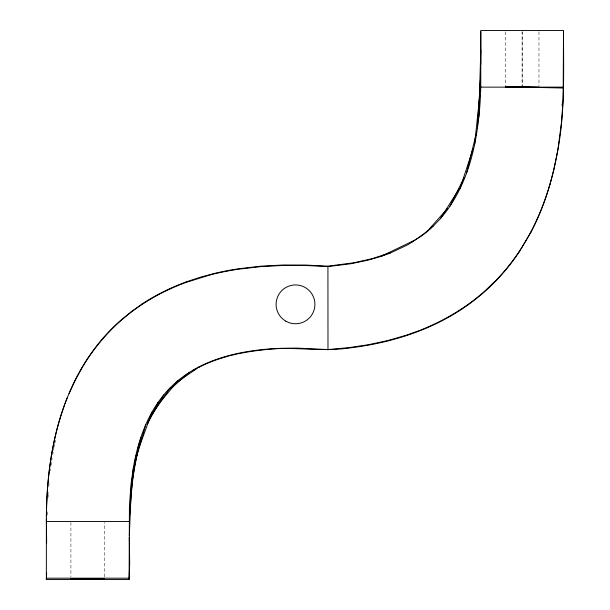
<?xml version="1.0" encoding="UTF-8"?>
<svg xmlns="http://www.w3.org/2000/svg" width="610" height="610" viewBox="0 0 610 610"><rect width="100%" height="100%" fill="white"/><g stroke="black" fill="none" stroke-linecap="round" stroke-linejoin="round"><path stroke-width="0.46" stroke-dasharray="3.05 2.29" d="M104.554 576.808L104.554 522.45M47.275 514.855L47.412 511.066M48.022 494.016L48.091 492.117M561.863 105.621L561.97 103.723M48.022 497.6L48.358 492.903M48.823 486.315L49.021 483.501M50.31 470.722L50.584 468.854M51.126 465.11L51.675 461.373M51.804 460.443L52.079 458.567M52.673 454.953L53.161 452.17M53.398 450.401L53.962 447.626M54.153 446.703L54.717 443.935M54.908 443.012L55.48 440.237M538.966 31.819L538.966 86.429M505.324 31.811L505.324 86.079M70.912 522.45L70.912 576.808M522.145 31.819L522.145 86.254L522.145 31.819"/><path stroke-width="0.91" d="M46.368 518.668L46.657 542.999M129.312 537.288L129.678 563.32L129.106 579.5L46.36 579.5L46.36 521.55C46.391 482.083 51.019 442.143 64.622 404.895M129.106 579.5L129.434 505.454L131.043 484.065L133.224 468.465A242.292 242.292 0 0 1 134.581 461.183C138.058 444.111 143.441 427.274 152.035 412.047A118.996 118.996 0 0 1 167.071 391.041L170.472 387.502A104.081 104.081 0 0 1 175.055 383.141C195.223 365.131 221.575 355.744 247.919 351.512A247.98 247.98 0 0 1 265.159 349.316L280.859 348.295L296.605 348.081L327.989 349.56L349.286 347.586L368.127 344.749L387.373 340.639L406.283 335.218L418.864 330.734M563.51 31.819C563.526 71.454 565.043 111.424 557.746 150.617M46.383 516.228C46.802 476.006 52.201 435.311 67.184 397.773M480.779 31.819L480.794 64.469M563.51 87.138L480.779 87.138L480.779 30.5L563.51 30.5L563.137 99.331L561.551 121.924L558.066 148.352A329.072 329.072 0 0 1 552.751 173.812C544.73 205.822 531.173 236.71 510.989 262.956A203.549 203.549 0 0 1 495.77 280.592L484.386 291.443A204.342 204.342 0 0 1 467.839 304.565M433.054 226.333L440.397 218.654A126.148 126.148 0 0 0 449.944 206.157C461.846 188.49 469.418 168.207 473.962 147.483A263.116 263.116 0 0 0 477.378 128.527L478.858 116.784L480.779 49.967M129.328 535.443L131.684 478.743M46.36 579.5L46.642 573.11M477.386 128.535L480.405 79.559M129.633 515.351L133.476 467.001M474.626 144.379L479.788 95.259M130.807 495.541L131.272 491.805M131.508 489.937L135.839 455.395M557.715 150.822L553.773 170.045L550.06 184.182M132.012 482.197L132.347 480.329M132.675 478.461L138.828 443.935M134.475 466.612L140.933 437.263M466.52 173.255L476.166 133.964M135.801 459.368L145.881 424.385M459.97 188.711L473.162 148.413M137.402 452.17L152.035 412.047M65.049 403.736C71.393 385.977 80.07 369.05 90.928 353.625A192.569 192.569 0 0 1 119.385 321.5L131.813 311.252L141.794 304.199M69.128 393.496L75.297 380.183L82.342 367.312A197.427 197.427 0 0 1 108.519 332.534C122.366 317.94 138.554 305.602 156.198 295.941A218.426 218.426 0 0 1 185.455 282.605L210.465 274.835M147.239 424.4L157.959 402.6M449.951 206.165L464.035 177.823M530.936 232.151L519.224 251.892M147.826 422.364L163.892 394.777M440.397 218.654L459.048 188.909M152.309 413.931L170.472 387.502M157.464 405.33L178.372 380.304M429.318 228.941L447.45 208.536M170.762 388.722L188.78 372.748M418.788 237.504L422.143 235.086M467.839 304.565C453.192 315.004 437.179 323.475 420.473 330.101M178.173 381.433L199.966 366.358M418.102 237.961L411.841 242.002M461.808 309.148C433.092 328.165 399.962 339.709 366.168 345.534C359.16 346.754 352.107 347.731 345.039 348.516C317.558 351.817 289.796 345.847 262.254 350.033A244.968 244.968 0 0 0 247.919 351.947L237.938 353.83M210.465 274.813A290.764 290.764 0 0 1 238.914 269.162L261.072 266.6L283.353 265.441L305.663 265.495L327.928 266.593L350.857 263.741L367.975 260.18L380.747 256.513L414.335 240.355M390.331 253.051L408.143 244.595L422.143 235.521A118.958 118.958 0 0 0 433.054 226.333M389.63 252.883L390.171 252.677M390.019 253.173L380.747 256.513M420.015 330.284L419.322 330.551M389.088 253.097L372.26 258.617L354.616 262.635M186.042 281.934L200.263 277.214L214.75 273.341A295.591 295.591 0 0 1 238.914 268.72L261.072 266.158L283.353 264.999L305.663 265.053L327.928 266.151L353.884 262.773M222.757 357.735L228.963 355.973M229.856 355.729L237.038 354.021M505.942 86.948L505.347 86.956L533.956 87.291M506.056 86.948L538.958 87.314L533.963 87.23M46.36 521.55L129.106 521.55M46.36 578.181L129.106 578.181M512.667 86.933L563.51 88.015M327.989 350.003L327.928 266.151M141.764 304.154A214.003 214.003 0 0 1 186.065 281.988M192.623 370.72A137.921 137.921 0 0 1 195.924 368.875M198.624 367.456A137.921 137.921 0 0 1 222.78 357.818M461.892 309.087A205.265 205.265 0 0 0 484.203 292.053L484.363 291.908A203.351 203.351 0 0 0 519.209 251.877M549.984 184.159A254.385 254.385 0 0 1 531.013 232.196M431.796 227.065A117.509 117.509 0 0 1 422.204 235.033M480.771 86.254A361.059 361.059 0 0 1 478.865 116.784M70.935 578.615L104.554 578.623L70.935 578.615M285.808 321.15A19.406 19.406 0 0 0 314.92 304.344A19.406 19.406 0 0 0 285.808 287.531A19.406 19.406 0 0 0 285.808 321.15"/></g></svg>
